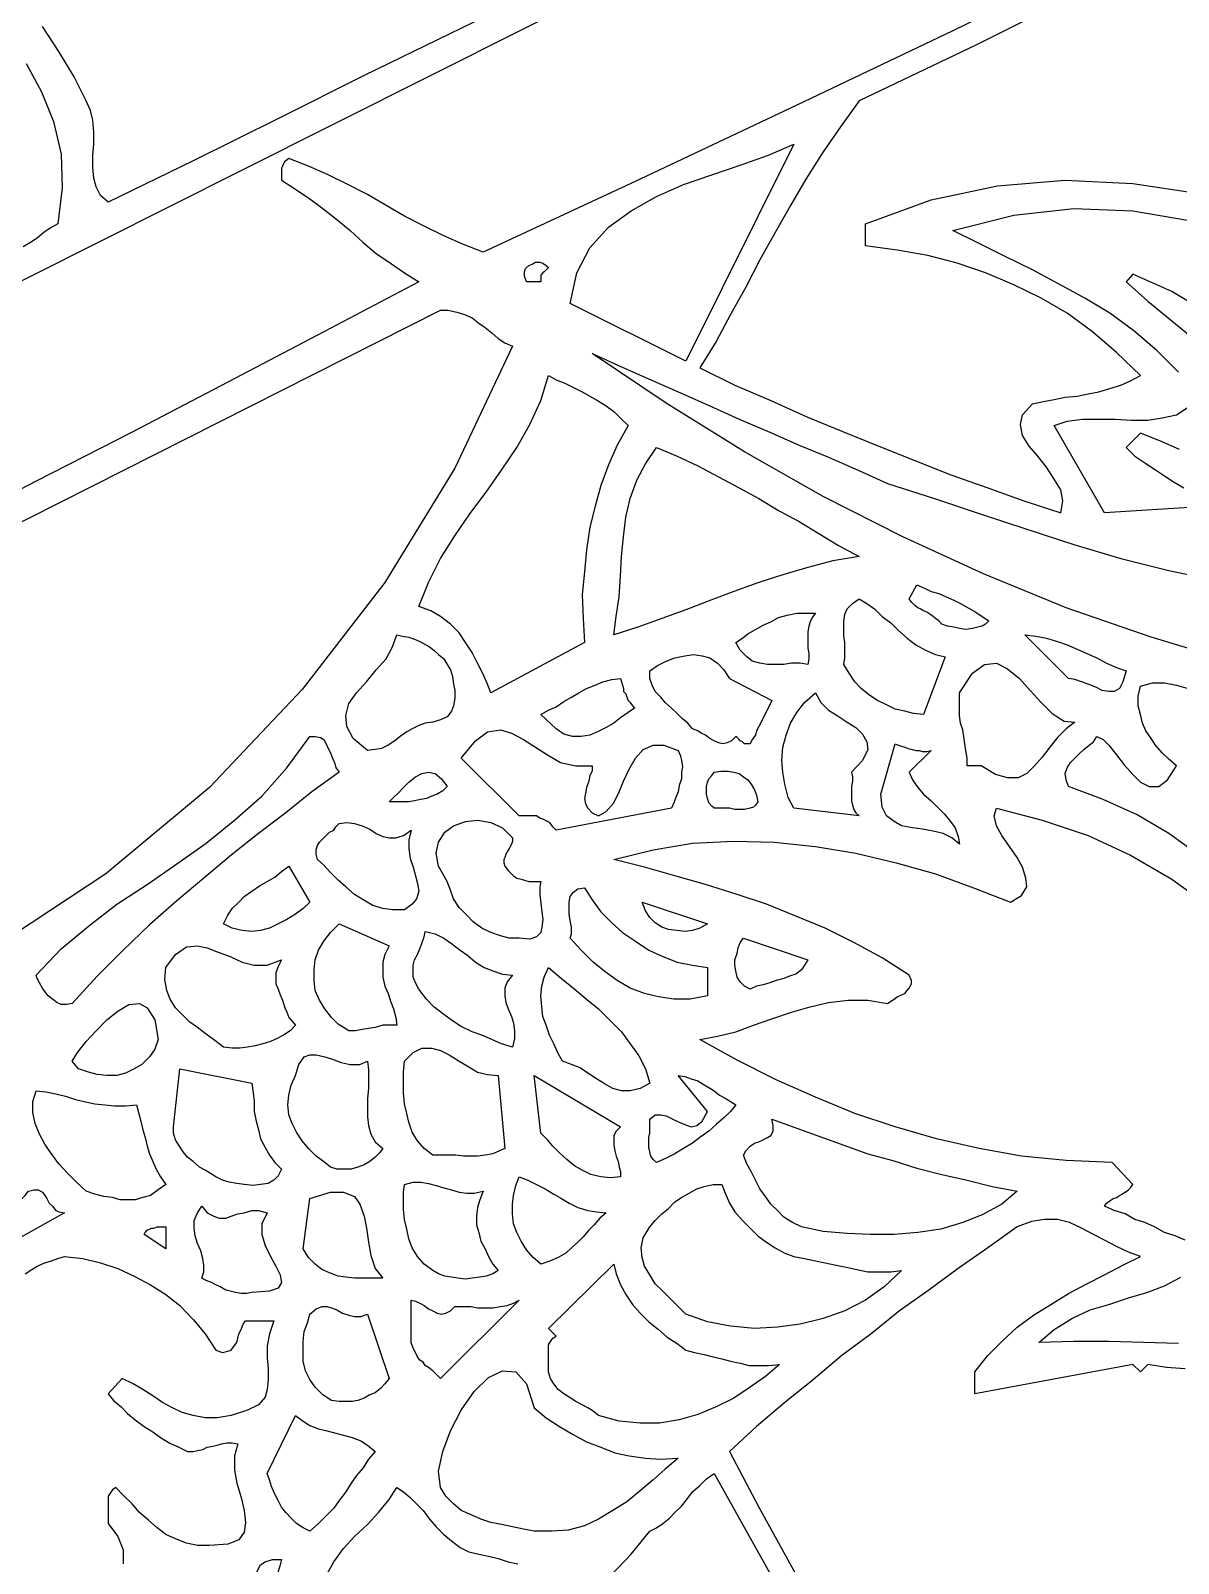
# Model space of a CAD drawing. Extents: x 0.02 to 6.9, y 0.03 to 9.01.
# Drawn here: x 3.657 to 4.71, y 5.426 to 6.832 of the extents above; entities that cross this region are included whole.
import ezdxf

# ---------------------------------------------------------------- set-up
doc = ezdxf.new("R2010")
doc.units = 0
doc.layers.add('1', color=7, linetype='Continuous')

msp = doc.modelspace()

# ---------------------------------------------------------------- linework, layer by layer
for points in [[(4.63, 6.872), (4.524, 6.819), (4.417, 6.768), (4.4, 6.744), (4.384, 6.721), (4.368, 6.696), (4.354, 6.672), (4.34, 6.647), (4.326, 6.622), (4.313, 6.597), (4.299, 6.572), (4.286, 6.547), (4.271, 6.523), (4.303, 6.507), (4.336, 6.493), (4.369, 6.478), (4.401, 6.465), (4.435, 6.451), (4.468, 6.438), (4.501, 6.425), (4.535, 6.413), (4.568, 6.401), (4.602, 6.39), (4.604, 6.401), (4.602, 6.411), (4.596, 6.421), (4.589, 6.432), (4.581, 6.442), (4.573, 6.451), (4.567, 6.461), (4.565, 6.471), (4.567, 6.48), (4.576, 6.49), (4.586, 6.492), (4.596, 6.494), (4.606, 6.496), (4.617, 6.497), (4.627, 6.499), (4.637, 6.501), (4.647, 6.504), (4.657, 6.507), (4.666, 6.511), (4.675, 6.516), (4.653, 6.537), (4.631, 6.556), (4.608, 6.573), (4.584, 6.587), (4.559, 6.599), (4.533, 6.61), (4.507, 6.619), (4.48, 6.626), (4.452, 6.631), (4.423, 6.635), (4.423, 6.655), (4.483, 6.677), (4.544, 6.69), (4.606, 6.695), (4.668, 6.692), (4.729, 6.683)], [(4.716, 5.605), (4.699, 5.606), (4.682, 5.609), (4.675, 5.602), (4.668, 5.609), (4.523, 5.582), (4.523, 5.602), (4.535, 5.617), (4.548, 5.63), (4.562, 5.643), (4.577, 5.654), (4.593, 5.664), (4.609, 5.674), (4.626, 5.683), (4.642, 5.691), (4.659, 5.7), (4.675, 5.708), (4.664, 5.712), (4.653, 5.717), (4.642, 5.723), (4.632, 5.728), (4.621, 5.734), (4.61, 5.739), (4.599, 5.742), (4.587, 5.742), (4.575, 5.74), (4.562, 5.735), (4.535, 5.716), (4.508, 5.697), (4.481, 5.677), (4.454, 5.658), (4.428, 5.637), (4.401, 5.617), (4.375, 5.595), (4.349, 5.574), (4.323, 5.552), (4.298, 5.529), (4.325, 5.478), (4.353, 5.427), (4.381, 5.376)]]:
    msp.add_lwpolyline(points)
at = {"layer": '1'}
for points in [[(3.591, 6.574), (3.85, 6.704), (4.109, 6.834), (4.367, 6.964), (4.627, 7.093), (4.886, 7.223), (5.144, 7.353), (5.403, 7.483), (5.451, 7.496), (5.501, 7.505), (5.552, 7.509), (5.603, 7.509), (5.654, 7.502), (5.702, 7.49), (5.748, 7.471), (5.789, 7.445), (5.824, 7.412), (5.854, 7.37)], [(4.646, 6.902), (4.503, 6.832), (4.36, 6.764), (4.216, 6.696), (4.072, 6.629), (4.054, 6.636), (4.036, 6.644), (4.018, 6.653), (4, 6.662), (3.983, 6.672), (3.966, 6.682), (3.948, 6.691), (3.93, 6.7), (3.912, 6.708), (3.894, 6.715), (3.891, 6.713), (3.89, 6.712), (3.889, 6.71), (3.888, 6.708), (3.887, 6.706), (3.887, 6.703), (3.887, 6.701), (3.887, 6.698), (3.887, 6.695), (3.9, 6.687), (3.913, 6.678), (3.925, 6.669), (3.938, 6.659), (3.95, 6.649), (3.962, 6.638), (3.974, 6.628), (3.987, 6.619), (4, 6.61), (4.013, 6.602), (3.926, 6.556), (3.838, 6.51), (3.75, 6.464), (3.662, 6.419), (3.573, 6.373)], [(4.12, 6.868), (4.041, 6.829), (3.963, 6.791), (3.885, 6.752), (3.806, 6.713), (3.728, 6.675), (3.721, 6.681), (3.717, 6.689), (3.715, 6.697), (3.714, 6.707), (3.714, 6.718), (3.715, 6.728), (3.715, 6.739), (3.714, 6.75), (3.712, 6.759), (3.708, 6.768), (3.697, 6.79), (3.683, 6.813), (3.668, 6.836)], [(3.653, 6.802), (3.667, 6.776), (3.678, 6.749), (3.685, 6.719), (3.686, 6.688), (3.682, 6.655), (3.675, 6.651), (3.669, 6.647), (3.663, 6.642), (3.657, 6.638), (3.65, 6.634)], [(4.258, 6.529), (4.152, 6.582), (4.158, 6.61), (4.17, 6.633), (4.187, 6.652), (4.208, 6.667), (4.231, 6.68), (4.256, 6.691), (4.282, 6.7), (4.308, 6.709), (4.334, 6.718), (4.357, 6.728), (4.258, 6.529)], [(4.71, 6.519), (4.69, 6.539), (4.669, 6.557), (4.647, 6.573), (4.624, 6.587), (4.6, 6.6), (4.576, 6.613), (4.551, 6.625), (4.527, 6.637), (4.503, 6.649), (4.559, 6.663), (4.614, 6.669), (4.668, 6.667), (4.72, 6.658)], [(4.132, 6.615), (4.131, 6.614), (4.129, 6.612), (4.128, 6.611), (4.127, 6.61), (4.125, 6.608), (4.125, 6.606), (4.125, 6.604), (4.125, 6.602), (4.112, 6.602), (4.11, 6.607), (4.11, 6.611), (4.111, 6.614), (4.114, 6.617), (4.117, 6.618), (4.12, 6.62), (4.124, 6.62), (4.127, 6.619), (4.13, 6.617), (4.132, 6.615)], [(4.737, 6.573), (4.704, 6.593), (4.668, 6.609), (4.662, 6.602), (4.682, 6.584), (4.704, 6.566), (4.726, 6.548)], [(3.364, 6.238), (4.033, 6.576), (4.04, 6.576), (4.048, 6.574), (4.055, 6.572), (4.062, 6.569), (4.068, 6.564), (4.074, 6.56), (4.08, 6.555), (4.086, 6.55), (4.092, 6.546), (4.099, 6.543)], [(4.099, 6.543), (4.046, 6.431), (3.982, 6.326), (3.906, 6.228), (3.821, 6.138), (3.726, 6.059), (3.623, 5.991)], [(4.764, 6.252), (4.685, 6.276), (4.607, 6.303), (4.531, 6.334), (4.457, 6.368), (4.384, 6.405), (4.312, 6.446), (4.241, 6.49), (4.172, 6.536), (4.199, 6.524), (4.226, 6.512), (4.253, 6.5), (4.28, 6.488), (4.307, 6.476), (4.335, 6.464), (4.362, 6.452), (4.389, 6.441), (4.416, 6.429), (4.443, 6.417)], [(4.205, 6.47), (4.195, 6.452), (4.187, 6.434), (4.18, 6.415), (4.175, 6.396), (4.17, 6.377), (4.167, 6.356), (4.165, 6.336), (4.163, 6.315), (4.164, 6.293), (4.165, 6.271), (4.079, 6.225), (4.076, 6.233), (4.072, 6.242), (4.067, 6.252), (4.062, 6.262), (4.056, 6.271), (4.05, 6.28), (4.042, 6.288), (4.033, 6.295), (4.024, 6.3), (4.013, 6.304), (4.022, 6.326), (4.033, 6.348), (4.046, 6.369), (4.06, 6.389), (4.075, 6.409), (4.089, 6.429), (4.103, 6.45), (4.115, 6.471), (4.125, 6.493), (4.132, 6.516), (4.139, 6.512), (4.147, 6.509), (4.155, 6.505), (4.163, 6.501), (4.17, 6.497), (4.177, 6.493), (4.185, 6.488), (4.192, 6.483), (4.199, 6.476), (4.205, 6.47)], [(4.754, 6.397), (4.642, 6.39), (4.596, 6.47), (4.608, 6.474), (4.622, 6.476), (4.637, 6.476), (4.652, 6.476), (4.667, 6.475), (4.682, 6.475), (4.695, 6.477), (4.708, 6.48), (4.719, 6.487)], [(4.711, 6.448), (4.693, 6.456), (4.675, 6.463), (4.662, 6.45), (4.67, 6.442), (4.679, 6.436), (4.688, 6.43), (4.697, 6.424), (4.706, 6.418), (4.715, 6.413)], [(4.417, 6.35), (4.393, 6.346), (4.37, 6.34), (4.347, 6.333), (4.325, 6.326), (4.302, 6.318), (4.281, 6.31), (4.258, 6.301), (4.236, 6.293), (4.214, 6.285), (4.192, 6.278), (4.194, 6.295), (4.197, 6.313), (4.198, 6.332), (4.199, 6.35), (4.201, 6.368), (4.203, 6.386), (4.207, 6.403), (4.213, 6.42), (4.221, 6.435), (4.231, 6.45), (4.25, 6.442), (4.269, 6.433), (4.288, 6.423), (4.307, 6.413), (4.325, 6.403), (4.343, 6.392), (4.362, 6.382), (4.38, 6.371), (4.398, 6.36), (4.417, 6.35)], [(4.443, 6.417), (4.486, 6.403), (4.528, 6.389), (4.571, 6.375), (4.614, 6.361), (4.657, 6.348), (4.701, 6.337), (4.745, 6.328)], [(4.536, 6.291), (4.533, 6.288), (4.53, 6.286), (4.526, 6.285), (4.521, 6.284), (4.515, 6.283), (4.509, 6.284), (4.504, 6.285), (4.498, 6.286), (4.493, 6.288), (4.49, 6.291), (4.487, 6.293), (4.485, 6.295), (4.482, 6.297), (4.479, 6.299), (4.476, 6.3), (4.473, 6.302), (4.471, 6.303), (4.468, 6.305), (4.465, 6.308), (4.463, 6.311), (4.47, 6.324), (4.477, 6.321), (4.483, 6.318), (4.49, 6.316), (4.497, 6.313), (4.504, 6.31), (4.51, 6.307), (4.517, 6.303), (4.524, 6.299), (4.53, 6.295), (4.536, 6.291)], [(4.377, 6.298), (4.374, 6.294), (4.372, 6.29), (4.371, 6.286), (4.37, 6.281), (4.37, 6.276), (4.37, 6.271), (4.37, 6.266), (4.371, 6.261), (4.371, 6.256), (4.37, 6.251), (4.363, 6.252), (4.355, 6.252), (4.348, 6.251), (4.341, 6.251), (4.333, 6.251), (4.326, 6.252), (4.319, 6.254), (4.314, 6.258), (4.308, 6.264), (4.304, 6.271), (4.31, 6.275), (4.315, 6.279), (4.322, 6.283), (4.329, 6.287), (4.336, 6.29), (4.343, 6.294), (4.351, 6.296), (4.36, 6.298), (4.368, 6.298), (4.377, 6.298)], [(4.496, 6.258), (4.476, 6.205), (4.467, 6.206), (4.459, 6.208), (4.45, 6.21), (4.442, 6.214), (4.434, 6.218), (4.426, 6.223), (4.419, 6.229), (4.413, 6.235), (4.408, 6.243), (4.403, 6.251), (4.404, 6.257), (4.404, 6.264), (4.404, 6.271), (4.403, 6.277), (4.403, 6.284), (4.403, 6.29), (4.404, 6.297), (4.406, 6.302), (4.411, 6.307), (4.417, 6.311), (4.424, 6.307), (4.431, 6.302), (4.438, 6.295), (4.446, 6.289), (4.453, 6.282), (4.461, 6.275), (4.469, 6.269), (4.478, 6.264), (4.487, 6.26), (4.496, 6.258)], [(4.039, 6.251), (4.042, 6.246), (4.044, 6.24), (4.045, 6.233), (4.046, 6.227), (4.046, 6.22), (4.045, 6.213), (4.043, 6.208), (4.039, 6.203), (4.033, 6.2), (4.026, 6.198), (4.019, 6.197), (4.013, 6.195), (4.007, 6.192), (4.002, 6.189), (3.996, 6.185), (3.991, 6.181), (3.985, 6.177), (3.979, 6.174), (3.973, 6.173), (3.966, 6.172), (3.953, 6.183), (3.947, 6.194), (3.946, 6.204), (3.949, 6.215), (3.956, 6.225), (3.965, 6.235), (3.974, 6.246), (3.983, 6.256), (3.989, 6.267), (3.993, 6.278), (3.998, 6.277), (4.004, 6.276), (4.009, 6.274), (4.014, 6.272), (4.018, 6.27), (4.023, 6.267), (4.027, 6.264), (4.031, 6.26), (4.036, 6.256), (4.039, 6.251)], [(4.662, 6.245), (4.659, 6.235), (4.656, 6.229), (4.651, 6.226), (4.646, 6.226), (4.64, 6.227), (4.634, 6.23), (4.627, 6.233), (4.621, 6.235), (4.615, 6.237), (4.609, 6.238), (4.569, 6.278), (4.579, 6.277), (4.589, 6.275), (4.599, 6.272), (4.608, 6.269), (4.617, 6.265), (4.626, 6.261), (4.635, 6.257), (4.644, 6.252), (4.653, 6.248), (4.662, 6.245)], [(4.298, 6.238), (4.337, 6.218), (4.335, 6.214), (4.333, 6.21), (4.331, 6.206), (4.329, 6.202), (4.327, 6.198), (4.325, 6.194), (4.323, 6.19), (4.322, 6.186), (4.319, 6.182), (4.317, 6.178), (4.315, 6.178), (4.313, 6.178), (4.312, 6.178), (4.31, 6.18), (4.308, 6.181), (4.307, 6.182), (4.305, 6.184), (4.304, 6.185), (4.3, 6.181), (4.296, 6.179), (4.292, 6.178), (4.288, 6.179), (4.284, 6.181), (4.28, 6.183), (4.276, 6.186), (4.272, 6.188), (4.269, 6.19), (4.264, 6.192), (4.26, 6.197), (4.255, 6.201), (4.25, 6.206), (4.245, 6.211), (4.239, 6.216), (4.235, 6.221), (4.23, 6.226), (4.227, 6.232), (4.225, 6.238), (4.225, 6.245), (4.232, 6.25), (4.24, 6.254), (4.248, 6.257), (4.257, 6.259), (4.265, 6.26), (4.273, 6.259), (4.28, 6.257), (4.287, 6.252), (4.293, 6.246), (4.298, 6.238)], [(4.615, 6.198), (4.607, 6.192), (4.599, 6.184), (4.592, 6.175), (4.585, 6.166), (4.578, 6.158), (4.571, 6.151), (4.563, 6.147), (4.553, 6.147), (4.542, 6.15), (4.529, 6.158), (4.516, 6.158), (4.516, 6.165), (4.515, 6.172), (4.514, 6.178), (4.513, 6.185), (4.512, 6.191), (4.51, 6.197), (4.509, 6.204), (4.509, 6.211), (4.509, 6.217), (4.509, 6.225), (4.521, 6.243), (4.532, 6.251), (4.543, 6.252), (4.553, 6.247), (4.564, 6.238), (4.574, 6.227), (4.584, 6.216), (4.594, 6.206), (4.605, 6.199), (4.615, 6.198)], [(4.211, 6.211), (4.205, 6.207), (4.198, 6.202), (4.192, 6.197), (4.185, 6.193), (4.177, 6.189), (4.17, 6.186), (4.162, 6.185), (4.154, 6.185), (4.146, 6.187), (4.139, 6.192), (4.125, 6.205), (4.132, 6.209), (4.139, 6.212), (4.146, 6.217), (4.153, 6.221), (4.16, 6.225), (4.167, 6.229), (4.175, 6.232), (4.182, 6.235), (4.19, 6.237), (4.198, 6.238), (4.199, 6.235), (4.2, 6.232), (4.201, 6.229), (4.201, 6.226), (4.203, 6.224), (4.204, 6.221), (4.205, 6.218), (4.207, 6.216), (4.209, 6.213), (4.211, 6.211)], [(4.73, 6.075), (4.701, 6.096), (4.672, 6.113), (4.641, 6.127), (4.609, 6.139), (4.607, 6.145), (4.606, 6.151), (4.608, 6.156), (4.611, 6.161), (4.615, 6.165), (4.619, 6.169), (4.623, 6.173), (4.628, 6.177), (4.632, 6.18), (4.635, 6.185), (4.641, 6.182), (4.646, 6.177), (4.653, 6.168), (4.66, 6.159), (4.668, 6.15), (4.675, 6.143), (4.683, 6.139), (4.692, 6.139), (4.7, 6.145), (4.708, 6.158), (4.701, 6.164), (4.695, 6.17), (4.689, 6.177), (4.685, 6.183), (4.68, 6.19), (4.677, 6.197), (4.675, 6.205), (4.673, 6.213), (4.673, 6.222), (4.675, 6.231), (4.686, 6.234), (4.697, 6.234), (4.708, 6.232), (4.719, 6.229)], [(4.41, 6.152), (4.411, 6.148), (4.411, 6.144), (4.41, 6.139), (4.41, 6.135), (4.41, 6.13), (4.41, 6.126), (4.411, 6.122), (4.412, 6.118), (4.414, 6.115), (4.417, 6.112), (4.357, 6.119), (4.352, 6.129), (4.349, 6.141), (4.347, 6.152), (4.346, 6.163), (4.347, 6.175), (4.35, 6.186), (4.354, 6.197), (4.36, 6.207), (4.367, 6.216), (4.377, 6.225), (4.382, 6.216), (4.389, 6.209), (4.397, 6.204), (4.406, 6.198), (4.414, 6.193), (4.42, 6.187), (4.424, 6.18), (4.425, 6.173), (4.42, 6.163), (4.41, 6.152)], [(4.172, 6.158), (4.172, 6.153), (4.17, 6.149), (4.169, 6.144), (4.167, 6.138), (4.166, 6.133), (4.165, 6.128), (4.166, 6.123), (4.168, 6.119), (4.172, 6.115), (4.178, 6.112), (4.185, 6.116), (4.192, 6.124), (4.197, 6.134), (4.201, 6.144), (4.206, 6.155), (4.212, 6.165), (4.219, 6.173), (4.228, 6.177), (4.238, 6.177), (4.251, 6.172), (4.253, 6.167), (4.254, 6.163), (4.255, 6.157), (4.254, 6.152), (4.254, 6.146), (4.252, 6.14), (4.251, 6.134), (4.249, 6.129), (4.247, 6.124), (4.245, 6.119), (4.139, 6.099), (4.136, 6.102), (4.134, 6.105), (4.131, 6.107), (4.127, 6.109), (4.124, 6.11), (4.121, 6.112), (4.117, 6.112), (4.113, 6.112), (4.11, 6.112), (4.105, 6.112), (4.052, 6.165), (4.065, 6.181), (4.076, 6.189), (4.088, 6.191), (4.098, 6.188), (4.109, 6.182), (4.12, 6.175), (4.131, 6.168), (4.143, 6.161), (4.157, 6.158), (4.172, 6.158)], [(3.94, 6.152), (3.915, 6.134), (3.891, 6.115), (3.866, 6.096), (3.841, 6.076), (3.816, 6.055), (3.791, 6.034), (3.766, 6.012), (3.742, 5.989), (3.718, 5.965), (3.695, 5.94), (3.69, 5.939), (3.685, 5.939), (3.681, 5.941), (3.677, 5.944), (3.673, 5.947), (3.67, 5.951), (3.668, 5.954), (3.665, 5.959), (3.663, 5.963), (3.662, 5.966), (3.685, 5.99), (3.71, 6.011), (3.736, 6.031), (3.764, 6.049), (3.791, 6.068), (3.818, 6.087), (3.844, 6.108), (3.869, 6.13), (3.892, 6.156), (3.913, 6.185), (3.918, 6.185), (3.923, 6.184), (3.926, 6.182), (3.928, 6.178), (3.93, 6.174), (3.932, 6.17), (3.934, 6.165), (3.936, 6.16), (3.937, 6.156), (3.94, 6.152)], [(4.483, 6.172), (4.463, 6.152), (4.466, 6.145), (4.471, 6.138), (4.476, 6.132), (4.483, 6.126), (4.489, 6.12), (4.495, 6.114), (4.5, 6.108), (4.505, 6.101), (4.508, 6.093), (4.509, 6.086), (4.502, 6.092), (4.494, 6.096), (4.485, 6.098), (4.475, 6.1), (4.466, 6.101), (4.456, 6.103), (4.449, 6.107), (4.442, 6.112), (4.438, 6.12), (4.437, 6.132), (4.45, 6.178), (4.453, 6.177), (4.456, 6.176), (4.459, 6.175), (4.462, 6.174), (4.466, 6.173), (4.469, 6.172), (4.472, 6.172), (4.475, 6.171), (4.479, 6.171), (4.483, 6.172)], [(4.039, 6.139), (4.035, 6.135), (4.03, 6.132), (4.025, 6.13), (4.02, 6.128), (4.015, 6.127), (4.009, 6.126), (4.004, 6.125), (3.998, 6.125), (3.992, 6.125), (3.986, 6.125), (3.99, 6.129), (3.994, 6.133), (3.999, 6.138), (4.004, 6.143), (4.01, 6.148), (4.016, 6.151), (4.022, 6.152), (4.028, 6.151), (4.034, 6.146), (4.039, 6.139)], [(4.324, 6.125), (4.322, 6.122), (4.32, 6.12), (4.317, 6.119), (4.312, 6.118), (4.308, 6.118), (4.303, 6.118), (4.298, 6.119), (4.293, 6.119), (4.288, 6.119), (4.284, 6.119), (4.282, 6.121), (4.279, 6.124), (4.278, 6.128), (4.277, 6.132), (4.277, 6.135), (4.277, 6.139), (4.278, 6.143), (4.279, 6.146), (4.282, 6.149), (4.284, 6.152), (4.29, 6.153), (4.297, 6.153), (4.302, 6.152), (4.307, 6.151), (4.311, 6.148), (4.315, 6.145), (4.318, 6.141), (4.321, 6.136), (4.323, 6.131), (4.324, 6.125)], [(4.716, 5.723), (4.707, 5.727), (4.697, 5.73), (4.688, 5.735), (4.679, 5.739), (4.67, 5.742), (4.661, 5.747), (4.651, 5.75), (4.642, 5.754), (4.644, 5.757), (4.647, 5.759), (4.65, 5.761), (4.653, 5.762), (4.656, 5.764), (4.658, 5.765), (4.661, 5.767), (4.664, 5.769), (4.666, 5.771), (4.668, 5.774), (4.649, 5.794), (4.607, 5.796), (4.566, 5.8), (4.527, 5.807), (4.488, 5.816), (4.45, 5.827), (4.413, 5.839), (4.377, 5.854), (4.341, 5.87), (4.305, 5.888), (4.271, 5.907), (4.287, 5.91), (4.304, 5.914), (4.32, 5.92), (4.337, 5.926), (4.355, 5.932), (4.372, 5.937), (4.389, 5.941), (4.407, 5.943), (4.425, 5.943), (4.443, 5.94), (4.446, 5.942), (4.449, 5.944), (4.452, 5.946), (4.456, 5.948), (4.459, 5.949), (4.461, 5.952), (4.463, 5.954), (4.465, 5.958), (4.465, 5.961), (4.463, 5.966), (4.438, 5.982), (4.412, 5.996), (4.386, 6.009), (4.359, 6.02), (4.332, 6.031), (4.305, 6.04), (4.276, 6.049), (4.248, 6.057), (4.22, 6.065), (4.192, 6.072), (4.228, 6.081), (4.264, 6.087), (4.302, 6.089), (4.339, 6.088), (4.377, 6.084), (4.414, 6.078), (4.451, 6.069), (4.487, 6.059), (4.522, 6.046), (4.556, 6.033), (4.566, 6.039), (4.571, 6.047), (4.57, 6.055), (4.567, 6.065), (4.562, 6.074), (4.555, 6.084), (4.548, 6.094), (4.543, 6.103), (4.541, 6.112), (4.543, 6.119), (4.585, 6.108), (4.627, 6.094), (4.666, 6.076), (4.704, 6.054), (4.74, 6.028)], [(4.006, 6.099), (4.004, 6.09), (4.004, 6.082), (4.005, 6.073), (4.008, 6.065), (4.01, 6.057), (4.012, 6.05), (4.013, 6.043), (4.011, 6.036), (4.007, 6.031), (4, 6.026), (3.989, 6.026), (3.98, 6.027), (3.971, 6.03), (3.962, 6.035), (3.954, 6.04), (3.946, 6.047), (3.939, 6.053), (3.932, 6.06), (3.926, 6.067), (3.92, 6.072), (3.919, 6.077), (3.919, 6.081), (3.92, 6.085), (3.922, 6.088), (3.925, 6.091), (3.928, 6.094), (3.931, 6.097), (3.935, 6.099), (3.937, 6.102), (3.94, 6.105), (3.947, 6.106), (3.954, 6.105), (3.961, 6.103), (3.968, 6.1), (3.974, 6.096), (3.98, 6.093), (3.986, 6.092), (3.992, 6.092), (3.999, 6.094), (4.006, 6.099)], [(4.099, 6.092), (4.099, 6.089), (4.098, 6.086), (4.097, 6.084), (4.096, 6.082), (4.094, 6.079), (4.093, 6.077), (4.092, 6.074), (4.091, 6.072), (4.091, 6.069), (4.092, 6.066), (4.095, 6.062), (4.097, 6.06), (4.1, 6.057), (4.103, 6.055), (4.107, 6.054), (4.11, 6.053), (4.114, 6.052), (4.117, 6.052), (4.121, 6.052), (4.125, 6.052), (4.124, 6.047), (4.124, 6.04), (4.125, 6.032), (4.126, 6.024), (4.127, 6.017), (4.126, 6.01), (4.125, 6.005), (4.121, 6.001), (4.115, 5.999), (4.105, 6), (4.096, 6), (4.088, 6.002), (4.079, 6.005), (4.071, 6.009), (4.063, 6.015), (4.057, 6.021), (4.05, 6.028), (4.045, 6.036), (4.042, 6.044), (4.039, 6.052), (4.031, 6.066), (4.029, 6.078), (4.031, 6.088), (4.037, 6.097), (4.045, 6.103), (4.056, 6.107), (4.067, 6.108), (4.079, 6.106), (4.09, 6.101), (4.099, 6.092)], [(3.913, 6.033), (3.907, 6.027), (3.9, 6.022), (3.892, 6.017), (3.884, 6.013), (3.876, 6.009), (3.868, 6.007), (3.86, 6.006), (3.851, 6.007), (3.842, 6.009), (3.834, 6.013), (3.838, 6.021), (3.842, 6.027), (3.848, 6.033), (3.853, 6.038), (3.86, 6.043), (3.867, 6.048), (3.874, 6.052), (3.881, 6.056), (3.887, 6.061), (3.894, 6.066), (3.913, 6.033)], [(4.278, 5.973), (4.278, 5.947), (4.262, 5.944), (4.247, 5.944), (4.233, 5.946), (4.22, 5.949), (4.207, 5.954), (4.195, 5.961), (4.184, 5.969), (4.173, 5.978), (4.162, 5.989), (4.152, 6), (4.153, 6.004), (4.153, 6.01), (4.152, 6.016), (4.151, 6.022), (4.151, 6.028), (4.151, 6.033), (4.152, 6.038), (4.155, 6.042), (4.159, 6.045), (4.165, 6.046), (4.172, 6.035), (4.18, 6.024), (4.19, 6.014), (4.2, 6.005), (4.212, 5.997), (4.224, 5.989), (4.237, 5.983), (4.25, 5.978), (4.264, 5.975), (4.278, 5.973)], [(4.278, 6.013), (4.271, 6.009), (4.264, 6.007), (4.257, 6.006), (4.25, 6.007), (4.242, 6.008), (4.236, 6.01), (4.23, 6.014), (4.225, 6.019), (4.221, 6.025), (4.218, 6.033), (4.278, 6.013)], [(3.986, 5.993), (3.982, 5.985), (3.98, 5.978), (3.98, 5.971), (3.98, 5.964), (3.982, 5.956), (3.985, 5.949), (3.987, 5.942), (3.99, 5.935), (3.992, 5.927), (3.993, 5.92), (3.986, 5.92), (3.98, 5.92), (3.973, 5.918), (3.967, 5.917), (3.961, 5.916), (3.955, 5.915), (3.949, 5.915), (3.944, 5.918), (3.939, 5.921), (3.933, 5.927), (3.927, 5.935), (3.922, 5.943), (3.918, 5.952), (3.917, 5.961), (3.917, 5.971), (3.918, 5.98), (3.921, 5.989), (3.926, 5.997), (3.932, 6.005), (3.94, 6.013), (3.986, 5.993)], [(4.099, 5.966), (4.094, 5.96), (4.092, 5.954), (4.092, 5.947), (4.093, 5.941), (4.095, 5.935), (4.098, 5.928), (4.1, 5.922), (4.101, 5.915), (4.101, 5.908), (4.099, 5.9), (4.089, 5.903), (4.08, 5.907), (4.071, 5.911), (4.062, 5.914), (4.052, 5.919), (4.044, 5.924), (4.036, 5.93), (4.027, 5.937), (4.02, 5.944), (4.013, 5.953), (4.01, 5.959), (4.008, 5.964), (4.008, 5.97), (4.008, 5.975), (4.009, 5.98), (4.012, 5.985), (4.014, 5.99), (4.016, 5.995), (4.018, 6.001), (4.019, 6.006), (4.028, 6.004), (4.036, 6), (4.043, 5.995), (4.051, 5.989), (4.058, 5.984), (4.065, 5.978), (4.073, 5.973), (4.081, 5.97), (4.09, 5.967), (4.099, 5.966)], [(3.887, 5.98), (3.884, 5.974), (3.882, 5.968), (3.882, 5.963), (3.882, 5.958), (3.884, 5.953), (3.886, 5.948), (3.888, 5.943), (3.89, 5.937), (3.892, 5.932), (3.894, 5.927), (3.9, 5.92), (3.895, 5.915), (3.889, 5.911), (3.883, 5.908), (3.877, 5.905), (3.87, 5.903), (3.863, 5.901), (3.856, 5.9), (3.849, 5.899), (3.842, 5.899), (3.834, 5.9), (3.826, 5.906), (3.818, 5.912), (3.81, 5.918), (3.803, 5.923), (3.796, 5.93), (3.79, 5.936), (3.785, 5.944), (3.782, 5.952), (3.78, 5.962), (3.781, 5.973), (3.79, 5.985), (3.8, 5.992), (3.81, 5.993), (3.819, 5.991), (3.829, 5.987), (3.84, 5.983), (3.851, 5.978), (3.862, 5.975), (3.874, 5.975), (3.887, 5.98)], [(4.37, 5.98), (4.367, 5.975), (4.364, 5.971), (4.359, 5.967), (4.353, 5.965), (4.348, 5.963), (4.341, 5.961), (4.335, 5.959), (4.329, 5.957), (4.323, 5.956), (4.317, 5.953), (4.312, 5.956), (4.308, 5.96), (4.305, 5.964), (4.304, 5.97), (4.303, 5.975), (4.303, 5.98), (4.305, 5.986), (4.306, 5.991), (4.308, 5.996), (4.311, 6), (4.37, 5.98)], [(4.225, 5.867), (4.216, 5.862), (4.207, 5.86), (4.199, 5.86), (4.191, 5.862), (4.184, 5.866), (4.176, 5.871), (4.168, 5.876), (4.161, 5.881), (4.153, 5.884), (4.145, 5.887), (4.141, 5.894), (4.137, 5.903), (4.133, 5.911), (4.13, 5.92), (4.127, 5.928), (4.126, 5.937), (4.125, 5.947), (4.126, 5.956), (4.128, 5.964), (4.132, 5.973), (4.144, 5.963), (4.155, 5.954), (4.167, 5.944), (4.178, 5.935), (4.189, 5.924), (4.199, 5.914), (4.207, 5.903), (4.215, 5.892), (4.221, 5.88), (4.225, 5.867)], [(3.774, 5.907), (3.771, 5.898), (3.766, 5.891), (3.759, 5.884), (3.752, 5.88), (3.744, 5.876), (3.736, 5.874), (3.727, 5.874), (3.718, 5.875), (3.71, 5.877), (3.701, 5.88), (3.695, 5.887), (3.7, 5.895), (3.708, 5.905), (3.717, 5.915), (3.727, 5.925), (3.737, 5.933), (3.747, 5.939), (3.757, 5.94), (3.764, 5.936), (3.771, 5.925), (3.774, 5.907)], [(3.966, 5.887), (3.967, 5.879), (3.967, 5.87), (3.967, 5.862), (3.966, 5.853), (3.966, 5.844), (3.966, 5.836), (3.967, 5.828), (3.969, 5.82), (3.973, 5.813), (3.98, 5.807), (3.977, 5.803), (3.973, 5.799), (3.968, 5.795), (3.963, 5.792), (3.957, 5.79), (3.951, 5.788), (3.944, 5.788), (3.938, 5.788), (3.932, 5.79), (3.927, 5.794), (3.919, 5.8), (3.912, 5.807), (3.906, 5.814), (3.901, 5.822), (3.897, 5.83), (3.894, 5.838), (3.893, 5.847), (3.894, 5.856), (3.896, 5.865), (3.9, 5.874), (3.903, 5.884), (3.908, 5.891), (3.913, 5.893), (3.919, 5.893), (3.927, 5.891), (3.934, 5.889), (3.942, 5.886), (3.95, 5.884), (3.959, 5.884), (3.966, 5.887)], [(4.092, 5.807), (4.087, 5.805), (4.081, 5.802), (4.074, 5.801), (4.067, 5.8), (4.061, 5.8), (4.054, 5.8), (4.047, 5.801), (4.04, 5.801), (4.033, 5.801), (4.026, 5.801), (4.018, 5.807), (4.012, 5.814), (4.007, 5.822), (4.004, 5.831), (4.002, 5.839), (4, 5.848), (3.999, 5.858), (3.999, 5.867), (3.999, 5.877), (4, 5.887), (4.008, 5.895), (4.016, 5.899), (4.025, 5.899), (4.033, 5.897), (4.041, 5.893), (4.05, 5.887), (4.059, 5.882), (4.067, 5.877), (4.076, 5.875), (4.086, 5.874), (4.092, 5.807)], [(3.86, 5.867), (3.861, 5.858), (3.862, 5.85), (3.862, 5.841), (3.864, 5.832), (3.866, 5.824), (3.868, 5.816), (3.872, 5.808), (3.876, 5.801), (3.881, 5.794), (3.887, 5.788), (3.884, 5.782), (3.88, 5.778), (3.875, 5.775), (3.868, 5.774), (3.861, 5.773), (3.853, 5.774), (3.846, 5.775), (3.839, 5.776), (3.833, 5.778), (3.827, 5.781), (3.822, 5.784), (3.817, 5.787), (3.812, 5.79), (3.806, 5.795), (3.801, 5.799), (3.797, 5.804), (3.793, 5.81), (3.79, 5.815), (3.788, 5.821), (3.788, 5.827), (3.794, 5.88), (3.86, 5.867)], [(4.198, 5.827), (4.194, 5.823), (4.192, 5.819), (4.192, 5.814), (4.192, 5.81), (4.193, 5.805), (4.194, 5.8), (4.196, 5.795), (4.197, 5.79), (4.198, 5.786), (4.198, 5.781), (4.189, 5.78), (4.18, 5.781), (4.171, 5.783), (4.163, 5.787), (4.156, 5.791), (4.149, 5.797), (4.142, 5.803), (4.136, 5.809), (4.131, 5.815), (4.125, 5.821), (4.119, 5.874), (4.198, 5.827)], [(4.304, 5.847), (4.299, 5.841), (4.293, 5.835), (4.286, 5.829), (4.279, 5.823), (4.271, 5.817), (4.264, 5.812), (4.256, 5.807), (4.248, 5.802), (4.24, 5.798), (4.231, 5.794), (4.228, 5.797), (4.226, 5.8), (4.225, 5.804), (4.224, 5.808), (4.224, 5.812), (4.224, 5.817), (4.225, 5.821), (4.225, 5.826), (4.225, 5.83), (4.225, 5.834), (4.23, 5.838), (4.235, 5.838), (4.24, 5.837), (4.246, 5.834), (4.252, 5.831), (4.257, 5.829), (4.263, 5.827), (4.268, 5.828), (4.273, 5.832), (4.278, 5.841), (4.251, 5.874), (4.257, 5.873), (4.263, 5.871), (4.269, 5.869), (4.274, 5.866), (4.279, 5.863), (4.284, 5.86), (4.289, 5.856), (4.294, 5.853), (4.299, 5.85), (4.304, 5.847)], [(3.754, 5.847), (3.756, 5.84), (3.758, 5.832), (3.76, 5.824), (3.762, 5.817), (3.764, 5.809), (3.766, 5.802), (3.769, 5.795), (3.772, 5.788), (3.776, 5.781), (3.781, 5.774), (3.774, 5.769), (3.767, 5.764), (3.76, 5.762), (3.753, 5.76), (3.746, 5.76), (3.739, 5.76), (3.732, 5.762), (3.724, 5.763), (3.716, 5.765), (3.708, 5.768), (3.699, 5.776), (3.691, 5.784), (3.683, 5.793), (3.676, 5.802), (3.67, 5.811), (3.665, 5.82), (3.661, 5.83), (3.659, 5.84), (3.659, 5.85), (3.662, 5.86), (3.671, 5.859), (3.68, 5.857), (3.689, 5.855), (3.698, 5.852), (3.706, 5.85), (3.716, 5.848), (3.725, 5.847), (3.734, 5.846), (3.744, 5.846), (3.754, 5.847)], [(4.562, 5.768), (4.548, 5.756), (4.53, 5.746), (4.512, 5.739), (4.492, 5.733), (4.471, 5.73), (4.449, 5.728), (4.427, 5.728), (4.406, 5.729), (4.384, 5.731), (4.364, 5.735), (4.356, 5.739), (4.348, 5.744), (4.342, 5.75), (4.336, 5.756), (4.331, 5.763), (4.326, 5.77), (4.322, 5.778), (4.318, 5.786), (4.314, 5.793), (4.311, 5.801), (4.313, 5.805), (4.317, 5.809), (4.321, 5.812), (4.325, 5.813), (4.329, 5.815), (4.333, 5.817), (4.336, 5.819), (4.338, 5.823), (4.338, 5.828), (4.337, 5.834), (4.359, 5.826), (4.381, 5.818), (4.403, 5.81), (4.425, 5.802), (4.448, 5.796), (4.47, 5.789), (4.493, 5.783), (4.516, 5.778), (4.539, 5.772), (4.562, 5.768)], [(4.185, 5.748), (4.179, 5.743), (4.174, 5.737), (4.169, 5.732), (4.164, 5.726), (4.159, 5.721), (4.153, 5.716), (4.148, 5.711), (4.141, 5.707), (4.134, 5.704), (4.125, 5.701), (4.118, 5.707), (4.112, 5.714), (4.107, 5.722), (4.103, 5.73), (4.1, 5.738), (4.099, 5.747), (4.099, 5.756), (4.1, 5.764), (4.102, 5.773), (4.105, 5.781), (4.113, 5.778), (4.121, 5.774), (4.129, 5.77), (4.137, 5.765), (4.144, 5.761), (4.151, 5.757), (4.159, 5.753), (4.168, 5.75), (4.176, 5.749), (4.185, 5.748)], [(3.688, 5.748), (3.629, 5.715), (3.627, 5.722), (3.626, 5.729), (3.628, 5.735), (3.631, 5.741), (3.634, 5.747), (3.639, 5.752), (3.644, 5.756), (3.648, 5.76), (3.652, 5.764), (3.655, 5.768), (3.66, 5.769), (3.664, 5.769), (3.668, 5.767), (3.67, 5.764), (3.672, 5.761), (3.674, 5.757), (3.677, 5.754), (3.68, 5.75), (3.683, 5.749), (3.688, 5.748)], [(3.98, 5.688), (3.971, 5.688), (3.963, 5.688), (3.954, 5.688), (3.946, 5.689), (3.939, 5.69), (3.931, 5.693), (3.924, 5.696), (3.918, 5.701), (3.912, 5.707), (3.907, 5.715), (3.913, 5.761), (3.932, 5.767), (3.944, 5.767), (3.954, 5.763), (3.959, 5.756), (3.963, 5.745), (3.965, 5.734), (3.967, 5.721), (3.969, 5.709), (3.973, 5.697), (3.98, 5.688)], [(4.072, 5.768), (4.069, 5.76), (4.067, 5.753), (4.066, 5.745), (4.066, 5.737), (4.068, 5.73), (4.07, 5.722), (4.074, 5.715), (4.077, 5.708), (4.081, 5.701), (4.086, 5.695), (4.081, 5.692), (4.075, 5.69), (4.069, 5.689), (4.062, 5.688), (4.056, 5.687), (4.049, 5.688), (4.043, 5.689), (4.037, 5.69), (4.031, 5.692), (4.026, 5.695), (4.018, 5.701), (4.012, 5.708), (4.007, 5.716), (4.004, 5.724), (4.002, 5.733), (4, 5.742), (3.999, 5.751), (3.999, 5.759), (3.999, 5.767), (4, 5.774), (4.008, 5.776), (4.015, 5.776), (4.022, 5.775), (4.029, 5.773), (4.036, 5.771), (4.043, 5.769), (4.05, 5.767), (4.057, 5.766), (4.064, 5.766), (4.072, 5.768)], [(4.357, 5.708), (4.367, 5.706), (4.377, 5.704), (4.386, 5.702), (4.396, 5.7), (4.405, 5.698), (4.415, 5.696), (4.425, 5.694), (4.435, 5.694), (4.446, 5.694), (4.456, 5.695), (4.44, 5.68), (4.423, 5.668), (4.404, 5.658), (4.384, 5.651), (4.363, 5.646), (4.342, 5.643), (4.321, 5.642), (4.299, 5.644), (4.278, 5.648), (4.258, 5.655), (4.251, 5.662), (4.244, 5.669), (4.237, 5.676), (4.23, 5.683), (4.225, 5.691), (4.22, 5.699), (4.218, 5.707), (4.217, 5.716), (4.219, 5.725), (4.225, 5.735), (4.23, 5.741), (4.236, 5.747), (4.242, 5.752), (4.248, 5.758), (4.254, 5.762), (4.261, 5.766), (4.268, 5.77), (4.275, 5.772), (4.283, 5.774), (4.291, 5.774), (4.294, 5.766), (4.298, 5.757), (4.303, 5.749), (4.31, 5.741), (4.317, 5.734), (4.324, 5.727), (4.332, 5.721), (4.34, 5.716), (4.349, 5.711), (4.357, 5.708)], [(3.874, 5.748), (3.869, 5.738), (3.869, 5.728), (3.872, 5.718), (3.877, 5.708), (3.882, 5.699), (3.886, 5.691), (3.887, 5.684), (3.884, 5.679), (3.876, 5.676), (3.86, 5.675), (3.855, 5.674), (3.85, 5.674), (3.845, 5.675), (3.84, 5.676), (3.836, 5.677), (3.831, 5.68), (3.827, 5.682), (3.823, 5.684), (3.818, 5.686), (3.814, 5.688), (3.816, 5.694), (3.816, 5.7), (3.815, 5.706), (3.813, 5.713), (3.81, 5.72), (3.808, 5.727), (3.807, 5.734), (3.807, 5.741), (3.81, 5.748), (3.814, 5.754), (3.819, 5.748), (3.825, 5.745), (3.83, 5.743), (3.836, 5.743), (3.841, 5.745), (3.847, 5.747), (3.853, 5.748), (3.86, 5.75), (3.866, 5.75), (3.874, 5.748)], [(3.781, 5.715), (3.761, 5.728), (3.762, 5.73), (3.764, 5.732), (3.766, 5.733), (3.768, 5.734), (3.77, 5.734), (3.773, 5.735), (3.775, 5.735), (3.778, 5.735), (3.781, 5.735), (3.781, 5.715)], [(3.652, 5.692), (3.658, 5.696), (3.663, 5.699), (3.67, 5.702), (3.676, 5.704), (3.682, 5.706), (3.688, 5.708), (3.705, 5.706), (3.721, 5.702), (3.737, 5.697), (3.752, 5.69), (3.767, 5.682), (3.781, 5.673), (3.794, 5.663), (3.806, 5.65), (3.817, 5.637), (3.827, 5.622), (3.833, 5.62), (3.838, 5.621), (3.841, 5.622), (3.843, 5.625), (3.846, 5.629), (3.847, 5.633), (3.848, 5.637), (3.85, 5.641), (3.852, 5.646), (3.854, 5.649), (3.88, 5.649), (3.876, 5.637), (3.874, 5.626), (3.874, 5.615), (3.875, 5.605), (3.875, 5.595), (3.874, 5.586), (3.872, 5.579), (3.866, 5.572), (3.856, 5.567), (3.841, 5.562), (3.828, 5.56), (3.817, 5.56), (3.806, 5.562), (3.796, 5.565), (3.787, 5.569), (3.778, 5.574), (3.769, 5.58), (3.76, 5.586), (3.751, 5.591), (3.741, 5.596), (3.728, 5.582), (3.733, 5.576), (3.74, 5.57), (3.746, 5.564), (3.753, 5.558), (3.761, 5.552), (3.769, 5.547), (3.776, 5.542), (3.784, 5.537), (3.793, 5.533), (3.801, 5.529), (3.806, 5.529), (3.81, 5.53), (3.815, 5.531), (3.819, 5.533), (3.824, 5.534), (3.828, 5.535), (3.832, 5.536), (3.837, 5.537), (3.842, 5.537), (3.847, 5.536), (3.844, 5.525), (3.844, 5.512), (3.846, 5.5), (3.85, 5.487), (3.853, 5.475), (3.854, 5.464), (3.853, 5.455), (3.848, 5.448), (3.838, 5.444), (3.821, 5.443), (3.81, 5.443), (3.8, 5.445), (3.79, 5.449), (3.781, 5.453), (3.773, 5.459), (3.765, 5.466), (3.757, 5.473), (3.75, 5.481), (3.742, 5.489), (3.735, 5.496), (3.732, 5.494), (3.73, 5.491), (3.728, 5.488), (3.728, 5.485), (3.728, 5.481), (3.728, 5.478), (3.728, 5.474), (3.728, 5.47), (3.728, 5.466), (3.728, 5.463), (3.737, 5.451), (3.742, 5.439), (3.742, 5.426)], [(4.258, 5.622), (4.266, 5.62), (4.275, 5.618), (4.283, 5.616), (4.291, 5.614), (4.299, 5.612), (4.308, 5.61), (4.316, 5.608), (4.325, 5.608), (4.334, 5.608), (4.344, 5.609), (4.331, 5.598), (4.317, 5.588), (4.302, 5.578), (4.286, 5.57), (4.269, 5.563), (4.252, 5.558), (4.234, 5.555), (4.216, 5.555), (4.197, 5.557), (4.178, 5.562), (4.173, 5.566), (4.168, 5.569), (4.163, 5.572), (4.157, 5.575), (4.151, 5.579), (4.146, 5.582), (4.141, 5.586), (4.137, 5.591), (4.134, 5.596), (4.132, 5.602), (4.132, 5.605), (4.132, 5.609), (4.132, 5.613), (4.132, 5.617), (4.132, 5.62), (4.132, 5.624), (4.132, 5.627), (4.134, 5.63), (4.136, 5.633), (4.139, 5.635), (4.132, 5.642), (4.192, 5.701), (4.194, 5.692), (4.198, 5.682), (4.203, 5.673), (4.209, 5.664), (4.216, 5.656), (4.224, 5.648), (4.233, 5.641), (4.241, 5.634), (4.25, 5.628), (4.258, 5.622)], [(4.71, 5.628), (4.678, 5.629), (4.646, 5.63), (4.614, 5.63), (4.582, 5.629), (4.596, 5.641), (4.612, 5.651), (4.629, 5.659), (4.646, 5.664), (4.664, 5.67), (4.681, 5.675), (4.697, 5.681), (4.712, 5.689)], [(4.046, 5.662), (4.05, 5.662), (4.055, 5.662), (4.061, 5.662), (4.067, 5.661), (4.074, 5.661), (4.081, 5.661), (4.088, 5.662), (4.094, 5.663), (4.1, 5.665), (4.105, 5.668), (4.033, 5.596), (4.029, 5.6), (4.026, 5.603), (4.022, 5.606), (4.019, 5.608), (4.017, 5.611), (4.014, 5.613), (4.012, 5.616), (4.01, 5.62), (4.008, 5.624), (4.006, 5.629), (4.006, 5.668), (4.01, 5.667), (4.014, 5.665), (4.018, 5.663), (4.022, 5.66), (4.026, 5.658), (4.03, 5.656), (4.034, 5.655), (4.038, 5.656), (4.042, 5.658), (4.046, 5.662)], [(3.986, 5.596), (3.982, 5.591), (3.978, 5.587), (3.973, 5.583), (3.968, 5.581), (3.963, 5.578), (3.957, 5.576), (3.952, 5.575), (3.946, 5.575), (3.94, 5.575), (3.933, 5.576), (3.925, 5.581), (3.918, 5.588), (3.913, 5.595), (3.909, 5.603), (3.907, 5.612), (3.907, 5.621), (3.907, 5.63), (3.908, 5.639), (3.911, 5.647), (3.913, 5.655), (3.919, 5.66), (3.924, 5.662), (3.929, 5.662), (3.933, 5.661), (3.938, 5.659), (3.943, 5.656), (3.949, 5.654), (3.954, 5.653), (3.96, 5.653), (3.966, 5.655), (3.986, 5.596)], [(4.119, 5.569), (4.13, 5.56), (4.142, 5.552), (4.154, 5.545), (4.167, 5.538), (4.18, 5.533), (4.193, 5.528), (4.206, 5.525), (4.221, 5.523), (4.235, 5.522), (4.251, 5.523), (4.239, 5.513), (4.228, 5.503), (4.216, 5.493), (4.204, 5.483), (4.191, 5.475), (4.178, 5.467), (4.165, 5.461), (4.15, 5.457), (4.135, 5.456), (4.119, 5.456), (4.109, 5.458), (4.099, 5.46), (4.089, 5.462), (4.079, 5.464), (4.07, 5.467), (4.061, 5.471), (4.052, 5.475), (4.045, 5.481), (4.038, 5.488), (4.033, 5.496), (4.031, 5.511), (4.035, 5.529), (4.042, 5.548), (4.052, 5.567), (4.064, 5.584), (4.077, 5.597), (4.09, 5.603), (4.102, 5.602), (4.112, 5.591), (4.119, 5.569)], [(3.973, 5.529), (3.967, 5.522), (3.962, 5.514), (3.956, 5.507), (3.951, 5.5), (3.946, 5.492), (3.94, 5.484), (3.935, 5.477), (3.928, 5.47), (3.921, 5.463), (3.913, 5.456), (3.907, 5.459), (3.901, 5.463), (3.896, 5.468), (3.891, 5.473), (3.887, 5.478), (3.884, 5.484), (3.881, 5.49), (3.878, 5.497), (3.876, 5.503), (3.874, 5.509), (3.9, 5.562), (3.907, 5.557), (3.913, 5.553), (3.921, 5.55), (3.929, 5.548), (3.937, 5.546), (3.944, 5.544), (3.952, 5.542), (3.96, 5.539), (3.966, 5.535), (3.973, 5.529)], [(4.189, 5.415), (4.208, 5.435), (4.225, 5.456), (4.231, 5.459), (4.237, 5.463), (4.243, 5.468), (4.248, 5.473), (4.254, 5.479), (4.259, 5.485), (4.264, 5.492), (4.271, 5.498), (4.277, 5.504), (4.284, 5.509), (4.361, 5.371)], [(3.929, 5.417), (3.935, 5.428), (3.944, 5.44), (3.954, 5.451), (3.966, 5.462), (3.976, 5.473), (3.986, 5.485), (3.993, 5.496), (3.999, 5.492), (4.005, 5.487), (4.011, 5.481), (4.017, 5.475), (4.023, 5.467), (4.029, 5.46), (4.036, 5.453), (4.043, 5.447), (4.051, 5.441), (4.059, 5.437)], [(3.887, 5.43), (3.886, 5.425), (3.884, 5.419), (3.882, 5.413), (3.879, 5.407), (3.877, 5.402), (3.873, 5.397), (3.87, 5.393), (3.865, 5.389), (3.86, 5.386), (3.854, 5.384), (3.857, 5.389), (3.858, 5.395), (3.86, 5.401), (3.861, 5.408), (3.863, 5.414), (3.865, 5.42), (3.868, 5.425), (3.872, 5.428), (3.879, 5.43), (3.887, 5.43)], [(4.059, 5.437), (4.068, 5.435), (4.077, 5.433), (4.086, 5.431), (4.095, 5.428), (4.104, 5.426)]]:
    msp.add_lwpolyline(points, dxfattribs=at)

doc.saveas('drawing.dxf')
